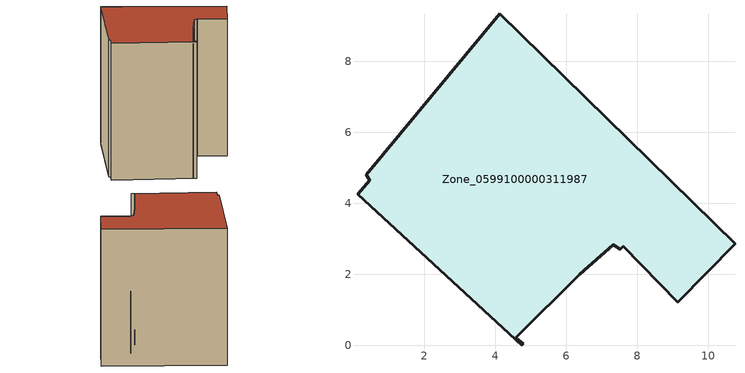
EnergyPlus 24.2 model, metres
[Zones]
Zone_0599100000311987
 floor ground (C_G): 9.14,1.22 7.6,2.8 7.51,2.71 7.32,2.84 6.38,2 4.58,0.22 4.79,0.04 4.74,0 0.12,4.25 0.46,4.65 0.37,4.8 4.13,9.35 10.75,2.87 z0
 wall outside (C_F): 7.6,2.8 9.14,1.22 10.75,2.87 4.13,9.35 0.37,4.8 0.46,4.65 0.12,4.25 4.74,0 4.79,0.04 4.58,0.22 6.38,2 7.32,2.84 7.51,2.71 7.6,2.8 z0:11.06
 roof outside (C_R): 7.51,2.71 7.6,2.8 9.14,1.22 10.75,2.87 4.13,9.35 0.37,4.8 0.46,4.65 0.12,4.25 4.74,0 4.79,0.04 4.58,0.22 6.38,2 7.32,2.84 z11.06
[BUILDING]
Pand.0599100000311987: North Axis=0; Terrain=City; Loads Convergence Tolerance Value=0.04; Temperature Convergence Tolerance Value=0.4; Solar Distribution=FullExterior; Maximum Number of Warmup Days=25; Minimum Number of Warmup Days=1
[Site:Location]
Rotterdam.The.Hague.AP_ZH_NLD Design_Conditions: Latitude=51.96; Longitude=4.45; Time Zone=1; Elevation=-4.5
[SITE:GROUNDTEMPERATURE:BUILDINGSURFACE]
18, 18, 18, 18, 18, 18, 18, 18, 18, 18, 18, 18
[MATERIAL] Thermal Absorptance=0.9; Solar Absorptance=0.7; Visible Absorptance=0.7
Name | Roughness | Thickness | Conductivity | Density | Specific Heat
G.TI.1946 | MediumSmooth | 0.15 | 1 | 540 | 1210
F.TI.1946 | Rough | 0.3 | 0.857143 | 1920 | 840
R.TI.1946 | MediumRough | 0.2 | 0.1 | 1500 | 1000
[CONSTRUCTION]
C_G: G.TI.1946
C_F: F.TI.1946
C_R: R.TI.1946
[ZONE]
Zone_0599100000311987: Type=1; Multiplier=1; Ceiling Height=Autocalculate; Volume=Autocalculate; Floor Area=autocalculate; Part of Total Floor Area=Yes
[ZONEINFILTRATION:DESIGNFLOWRATE]
Infil_Zone_0599100000311987: Zone or ZoneList or Space or SpaceList=Zone_0599100000311987; Schedule=AlwaysOn; Design Flow Rate Calculation Method=Flow/Area; Flow Rate per Floor Area=0.003; Constant Term Coefficient=1; Temperature Term Coefficient=0; Velocity Term Coefficient=0; Velocity Squared Term Coefficient=0
[HVACTEMPLATE:ZONE:IDEALLOADSAIRSYSTEM]
Zone_0599100000311987: Maximum Heating Supply Air Temperature=50; Minimum Cooling Supply Air Temperature=13; Maximum Heating Supply Air Humidity Ratio=0.0156; Minimum Cooling Supply Air Humidity Ratio=0.0077; Heating Limit=NoLimit; Cooling Limit=NoLimit; Dehumidification Control Type=ConstantSensibleHeatRatio; Cooling Sensible Heat Ratio=0.7; Dehumidification Setpoint=60; Humidification Control Type=None; Humidification Setpoint=30; Outdoor Air Method=None; Outdoor Air Flow Rate per Person=0.00944; Outdoor Air Flow Rate per Zone Floor Area=0; Outdoor Air Flow Rate per Zone=0; Demand Controlled Ventilation Type=None; Outdoor Air Economizer Type=NoEconomizer; Heat Recovery Type=None; Sensible Heat Recovery Effectiveness=0.7; Latent Heat Recovery Effectiveness=0.65
[ZONECONTROL:THERMOSTAT]
ThermostatControl_Zone_0599100000311987: Zone or ZoneList=Zone_0599100000311987; Control Type Schedule=DualSetpointControlType; Control 1=Thermostat_Zone_0599100000311987; Temperature Difference Between Cutout And Setpoint=0
[THERMOSTATSETPOINT:DUALSETPOINT]
Thermostat_Zone_0599100000311987: Heating Setpoint Temperature Schedule=HeatingSetpoint_Zone_0599100000311987; Cooling Setpoint Temperature Schedule=CoolingSetpoint_Zone_0599100000311987
[SCHEDULE:COMPACT]
HeatingSetpoint_Zone_0599100000311987: Through: 12/31, For: AllDays, Until: 24:00, 21
CoolingSetpoint_Zone_0599100000311987: Through: 12/31, For: AllDays, Until: 24:00, 24
DualSetpointControlType: Through: 12/31, For: AllDays, Until: 24:00, 4
AlwaysOn: Through: 12/31, For: AllDays, Until: 24:00, 1
